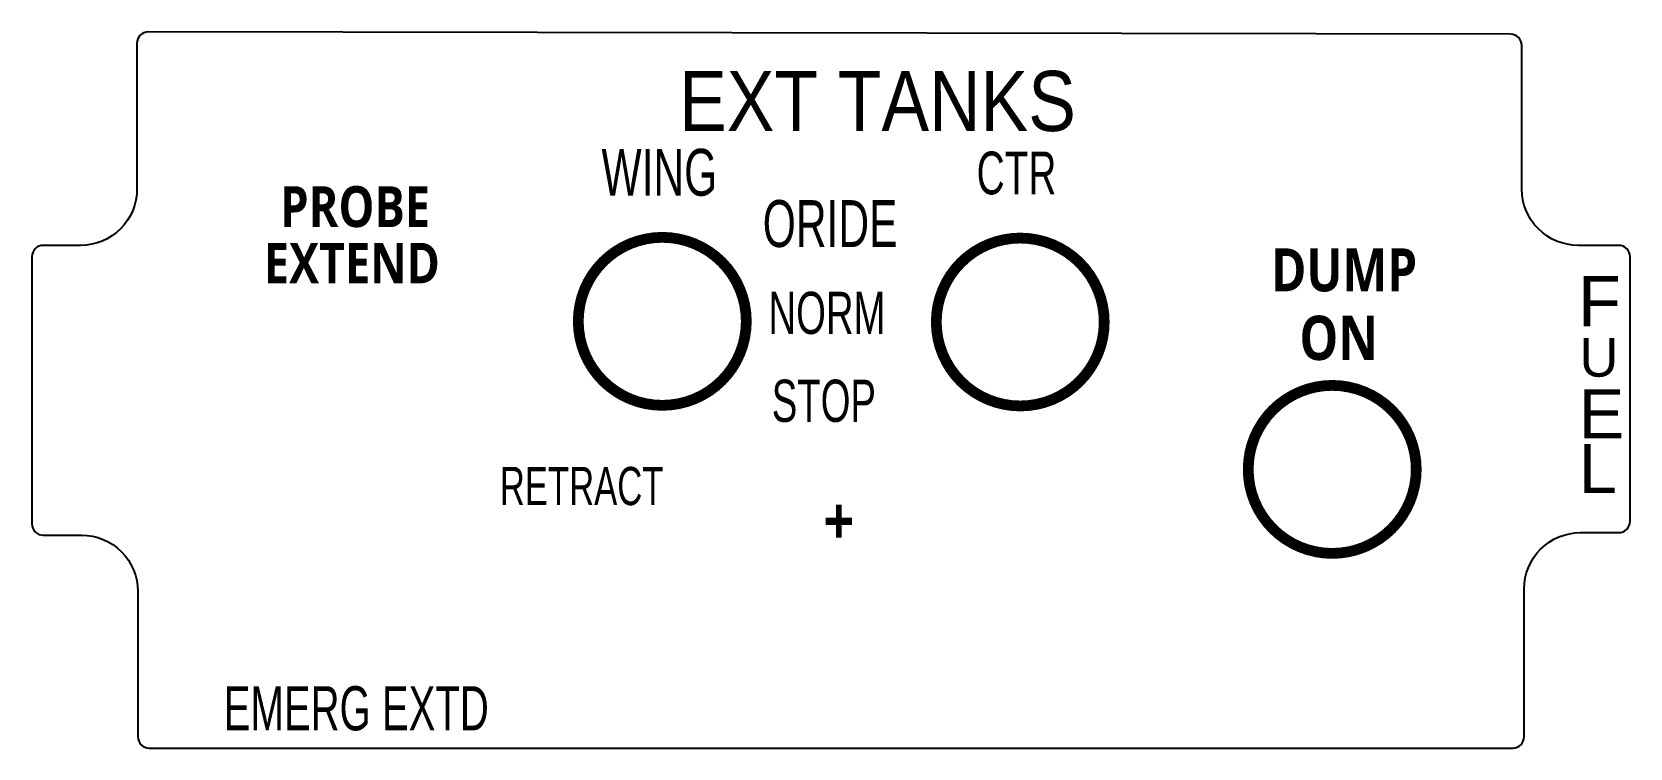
# Model space of a CAD drawing. Header units: millimetres. Extents: x 50 to 192, y 50 to 114.
import ezdxf

# ---------------------------------------------------------------- set-up
doc = ezdxf.new("R2010")
doc.units = ezdxf.units.MM
doc.layers.add('Original', color=7, linetype='Continuous')
doc.styles.add('Panel Heading', font='', dxfattribs={"width": 0.85})
doc.styles.add('Panel Text', font='arial.ttf', dxfattribs={"width": 0.65})
doc.styles.add('Panel Title', font='', dxfattribs={"width": 0.85})
doc.styles.get("Standard").update_dxf_attribs({"font": 'arial.ttf'})
doc.styles.get('Panel Heading').set_extended_font_data('Roboto Mono Medium', bold=True)
doc.styles.get('Panel Title').set_extended_font_data('Roboto Mono Medium', bold=True)

msp = doc.modelspace()

# ---------------------------------------------------------------- linework, layer by layer
at = {"layer": 'Original'}
msp.add_lwpolyline([(59.32, 112.55), (59.32, 99.61, -0.414214), (54.32, 94.61), (51, 94.61, 0.414214), (50, 93.61), (50, 69.89, 0.414214), (51, 68.89), (54.4, 68.89, -0.414214), (59.4, 63.89), (59.4, 51, 0.414214), (60.4, 50), (181.41, 50, 0.414214), (182.41, 51), (182.41, 64.12, -0.414214), (187.41, 69.12), (190.81, 69.12, 0.414214), (191.81, 70.12), (191.81, 93.61, 0.414214), (190.81, 94.61), (187.21, 94.61, -0.414214), (182.21, 99.61), (182.21, 112.35, 0.41373), (181.22, 113.35), (60.32, 113.55, 0.414697)], format="xyb", close=True, dxfattribs=at)
at = {"layer": 'Original', "const_width": 0.957}
for points in [[(98.48, 87.87, 1), (113.39, 87.87, 1)], [(130.25, 87.81, 1), (145.15, 87.81, 1)], [(157.93, 74.73, 1), (172.84, 74.73, 1)]]:
    msp.add_lwpolyline(points, format="xyb", close=True, dxfattribs=at)

# ---------------------------------------------------------------- texts
at = {"layer": 'Original', "width": 0.85}
msp.add_text('EXT TANKS', height=5.336, dxfattribs=at).set_placement((107.43, 104.76))
at = {"layer": 'Original'}
for s, height, style, width, p in [('WING', 4.157, 'Panel Text', 0.65, (100.54, 99.02)), ('CTR', 3.793, 'Panel Text', 0.65, (133.83, 99.14)), ('PROBE', 3.624, 'Panel Heading', 0.85, (72.03, 96.24)), ('ORIDE', 4.157, 'Panel Text', 0.65, (114.85, 94.47)), ('EXTEND', 3.597, 'Panel Heading', 0.85, (70.59, 91.24)), ('DUMP', 3.816, 'Panel Heading', 0.85, (159.97, 90.53)), ('NORM', 3.741, 'Panel Text', 0.65, (115.36, 86.75)), ('ON', 3.925, 'Panel Heading', 0.85, (162.47, 84.44)), ('STOP', 3.741, 'Panel Text', 0.65, (115.65, 78.95)), ('RETRACT', 3.386, 'Panel Text', 0.65, (91.52, 71.56)), ('+', 4.31, 'Panel Title', 0.85, (120.24, 68)), ('EMERG EXTD', 3.918, 'Panel Text', 0.65, (67.02, 51.57))]:
    msp.add_text(s, height=height, dxfattribs=dict(at, style=style, width=width)).set_placement(p)
for s, height, p in [('F', 4.47, (187.19, 87.42)), ('U', 3.42, (187.33, 82.96)), ('E', 4.35, (187.25, 77.49)), ('L', 4.35, (187.26, 72.63))]:
    msp.add_text(s, height=height, dxfattribs=at).set_placement(p)

doc.saveas('drawing.dxf')
